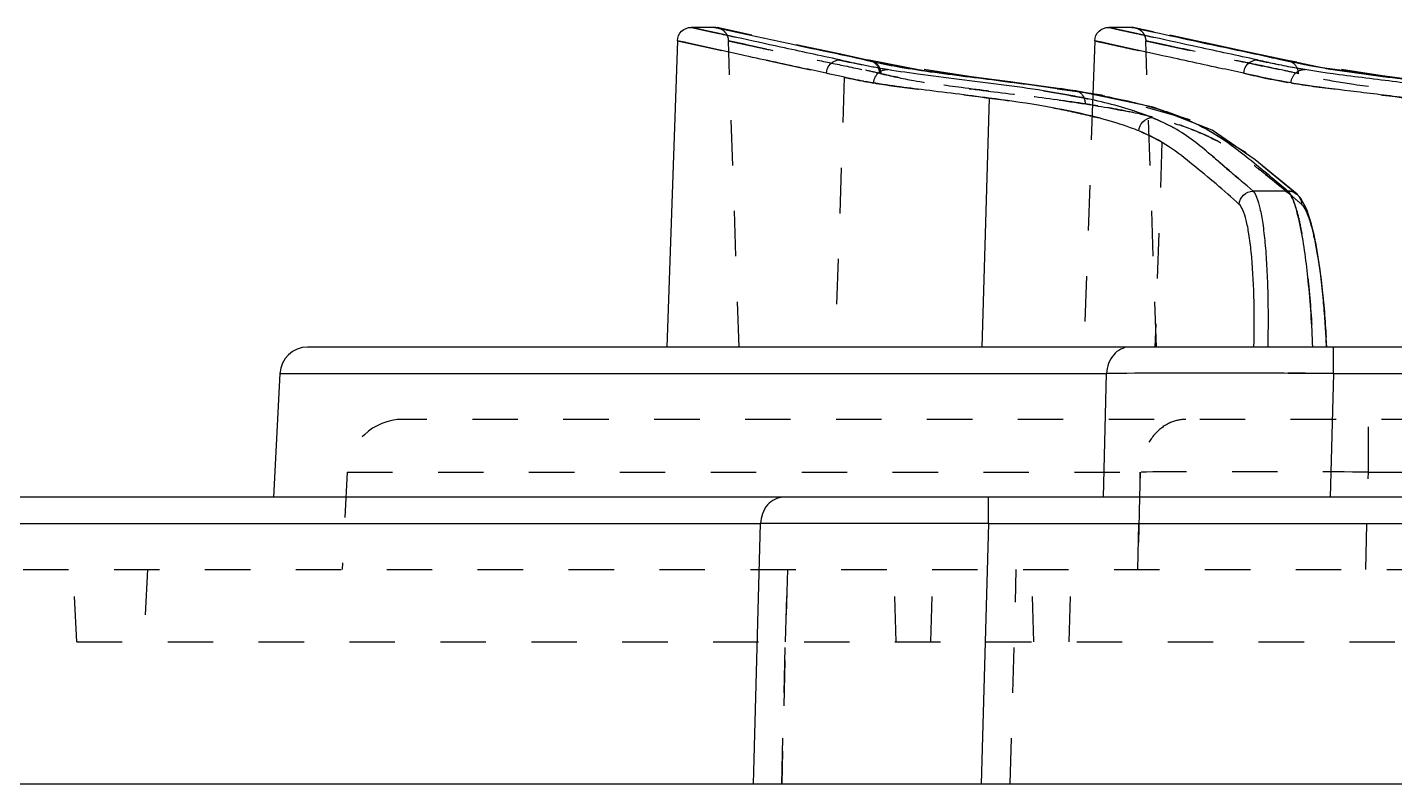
# Model space of a CAD drawing. Header units: millimetres. Extents: x -946 to 3963, y -10008 to 1396.
# Drawn here: x -163.92 to -114.78, y -150.87 to -123.67 of the extents above; entities that cross this region are included whole.
import ezdxf

# ---------------------------------------------------------------- set-up
doc = ezdxf.new("R2010")
doc.units = ezdxf.units.MM
doc.header["$LTSCALE"] = 16.335
doc.linetypes.add('HIDDEN', pattern=[0.2, 0.1, -0.1])
doc.layers.get('0').update_dxf_attribs({"linetype": 'CONTINUOUS'})
doc.layers.add('DEFAULT_2', color=8, linetype='HIDDEN')

msp = doc.modelspace()

# ---------------------------------------------------------------- linework, layer by layer
at = {"color": 7, "linetype": 'Continuous'}
for p, q in [((-139.222, -123.673), (-140.057, -123.673)), ((-139.919, -123.703), (-140.055, -123.673)), ((-139.563, -123.782), (-139.919, -123.703)), ((-139.052, -123.896), (-139.563, -123.782)), ((-139.22, -123.673), (-138.966, -123.729)), ((-138.966, -123.729), (-138.316, -123.87)), ((-124.222, -123.673), (-125.057, -123.673)), ((-124.919, -123.703), (-125.055, -123.673)), ((-124.563, -123.782), (-124.919, -123.703)), ((-124.052, -123.896), (-124.563, -123.782)), ((-123.996, -123.721), (-123.426, -123.845)), ((-140.556, -124.155), (-140.941, -135.172)), ((-140.303, -124.212), (-140.556, -124.155)), ((-140.002, -124.278), (-140.303, -124.212)), ((-138.261, -124.663), (-140.002, -124.278)), ((-138.434, -124.033), (-139.052, -123.896)), ((-125.556, -124.155), (-125.624, -126.086)), ((-125.302, -124.212), (-125.556, -124.155)), ((-125.003, -124.278), (-125.302, -124.212)), ((-123.264, -124.662), (-125.003, -124.278)), ((-123.434, -124.033), (-124.052, -123.896)), ((-133.611, -124.872), (-134.685, -124.642)), ((-117.379, -125.125), (-120.044, -124.565)), ((-133.668, -124.859), (-133.776, -124.849)), ((-133.661, -124.861), (-133.668, -124.859)), ((-133.611, -124.872), (-133.619, -124.871)), ((-118.611, -124.872), (-118.619, -124.871)), ((-111.263, -125.953), (-117.379, -125.125)), ((-126.263, -125.952), (-128.697, -125.619)), ((-129.347, -126.218), (-129.615, -135.172)), ((-126.263, -125.952), (-126.351, -125.949)), ((-123.453, -126.54), (-126.263, -125.952)), ((-126.262, -125.952), (-126.263, -125.952)), ((-121.343, -127.376), (-123.453, -126.54)), ((-119.794, -128.435), (-121.343, -127.376)), ((-118.289, -129.678), (-119.794, -128.435)), ((-118.616, -129.561), (-119.87, -129.561)), ((-118.297, -129.672), (-118.289, -129.678)), ((-117.222, -135.172), (-117.238, -134.837)), ((-90.072, -135.172), (-153.841, -135.172)), ((-116.98, -136.119), (-116.98, -135.172)), ((-154.841, -136.119), (-155.075, -140.572)), ((-154.841, -136.119), (-125.13, -136.119)), ((-125.246, -140.572), (-125.13, -136.119)), ((-116.98, -136.119), (-117.1, -140.572)), ((-116.98, -136.119), (-102.642, -136.119)), ((-79.541, -140.572), (-168.251, -140.572)), ((-129.381, -141.519), (-129.381, -140.572)), ((-169.249, -141.519), (-137.57, -141.519)), ((-137.817, -150.872), (-137.57, -141.519)), ((-129.381, -141.519), (-129.636, -150.872)), ((-129.381, -141.519), (-101.439, -141.519)), ((-169.738, -150.872), (312.413, -150.872))]:
    msp.add_line(p, q, dxfattribs=at)
for points in [[(-128.697, -125.619), (-131.774, -125.222), (-133.668, -124.859)], [(-117.823, -130.556), (-117.982, -130.123), (-118.178, -129.793), (-118.297, -129.671)], [(-117.238, -134.837), (-117.312, -133.748), (-117.413, -132.748), (-117.535, -131.871), (-117.674, -131.136), (-117.823, -130.556)]]:
    msp.add_lwpolyline(points, dxfattribs=at)
for centre, radius, start, end in [((-131.578, -116.307), 8.82, 255.5706, 256.1645), ((-127.217, -93.767), 31.784, 260.3519, 261.3773), ((-124.803, -78.101), 47.635, 261.3315, 261.9594), ((-112.032, -94.16), 31.423, 259.6168, 260.7318), ((-130.273, -106.353), 19.588, 259.4398, 259.6296), ((-132.026, -162.734), 37.22, 81.0746, 81.2285), ((-131.243, -157.832), 32.256, 79.2402, 81.0982), ((-153.843, -136.172), 1, 90, 177)]:
    msp.add_arc(centre, radius, start, end, dxfattribs=at)
for points, knots in [([(-140.556, -124.155), (-140.552, -124.031), (-140.441, -123.774), (-140.182, -123.673), (-140.057, -123.673)], [0, 0, 0, 0, 0.500003, 1, 1, 1, 1]), ([(-125.556, -124.155), (-125.552, -124.031), (-125.441, -123.774), (-125.182, -123.673), (-125.057, -123.673)], [0, 0, 0, 0, 0.500002, 1, 1, 1, 1]), ([(-124.222, -123.673), (-124.2, -123.673), (-124.125, -123.695), (-124.05, -123.709), (-123.996, -123.721)], [0, 0, 0, 0, 0.286029, 1, 1, 1, 1]), ([(-134.72, -124.844), (-135.428, -124.69), (-136.667, -124.425), (-137.905, -124.151), (-138.434, -124.033)], [0, 0, 0, 0, 0.571841, 1, 1, 1, 1]), ([(-138.316, -123.87), (-137.718, -123.999), (-136.696, -124.223), (-135.179, -124.545), (-134.259, -124.736), (-133.767, -124.849)], [0, 0, 0, 0, 0.394885, 0.674255, 1, 1, 1, 1]), ([(-119.72, -124.844), (-120.428, -124.69), (-121.667, -124.425), (-122.905, -124.151), (-123.434, -124.033)], [0, 0, 0, 0, 0.571841, 1, 1, 1, 1]), ([(-123.426, -123.845), (-122.891, -123.961), (-121.537, -124.261), (-120.179, -124.541), (-119.359, -124.723)], [0, 0, 0, 0, 0.394218, 1, 1, 1, 1]), ([(-135.204, -125.325), (-135.496, -125.262), (-136.516, -125.043), (-137.535, -124.823), (-138.261, -124.663)], [0, 0, 0, 0, 0.287222, 1, 1, 1, 1]), ([(-120.204, -125.325), (-120.497, -125.262), (-121.517, -125.043), (-122.538, -124.822), (-123.264, -124.662)], [0, 0, 0, 0, 0.287288, 1, 1, 1, 1]), ([(-119.359, -124.723), (-119.235, -124.75), (-118.682, -124.874), (-118.127, -124.99), (-117.695, -125.069)], [0, 0, 0, 0, 0.224688, 1, 1, 1, 1]), ([(-135.203, -125.325), (-135.197, -125.203), (-135.094, -124.956), (-134.848, -124.848), (-134.728, -124.844)], [0, 0, 0, 0, 0.505197, 1, 1, 1, 1]), ([(-133.163, -125.169), (-133.45, -125.119), (-133.972, -125.015), (-134.493, -124.901), (-134.728, -124.844)], [0, 0, 0, 0, 0.545272, 1, 1, 1, 1]), ([(-133.687, -124.871), (-133.607, -124.891), (-133.228, -124.979), (-132.845, -125.05), (-132.544, -125.102)], [0, 0, 0, 0, 0.212897, 1, 1, 1, 1]), ([(-127.401, -125.955), (-128.409, -125.797), (-129.915, -125.613), (-131.838, -125.37), (-132.748, -125.24), (-133.163, -125.169)], [0, 0, 0, 0, 0.526122, 0.782485, 1, 1, 1, 1]), ([(-131.466, -125.268), (-130.625, -125.387), (-128.917, -125.589), (-127.213, -125.825), (-126.35, -125.949)], [0, 0, 0, 0, 0.49344, 1, 1, 1, 1]), ([(-120.203, -125.325), (-120.197, -125.203), (-120.094, -124.956), (-119.848, -124.848), (-119.728, -124.844)], [0, 0, 0, 0, 0.505197, 1, 1, 1, 1]), ([(-112.401, -125.955), (-113.125, -125.841), (-114.582, -125.65), (-116.626, -125.402), (-118.159, -125.183), (-119.139, -124.978), (-119.541, -124.889), (-119.728, -124.844)], [0, 0, 0, 0, 0.296275, 0.594621, 0.833419, 0.922299, 1, 1, 1, 1]), ([(-117.093, -125.173), (-116.179, -125.323), (-114.26, -125.545), (-112.347, -125.809), (-111.35, -125.949)], [0, 0, 0, 0, 0.479102, 1, 1, 1, 1]), ([(-133.863, -125.609), (-133.988, -125.586), (-134.436, -125.498), (-134.881, -125.395), (-135.204, -125.325)], [0, 0, 0, 0, 0.277443, 1, 1, 1, 1]), ([(-129.347, -126.218), (-130.162, -126.111), (-131.648, -125.934), (-133.135, -125.742), (-133.799, -125.621)], [0, 0, 0, 0, 0.54877, 1, 1, 1, 1]), ([(-114.217, -126.235), (-114.856, -126.15), (-116.088, -125.999), (-117.761, -125.797), (-119.118, -125.572), (-119.876, -125.396), (-120.204, -125.325)], [0, 0, 0, 0, 0.319113, 0.614855, 0.834062, 1, 1, 1, 1]), ([(-127.073, -126.566), (-127.245, -126.534), (-128.001, -126.402), (-128.761, -126.295), (-129.347, -126.218)], [0, 0, 0, 0, 0.228517, 1, 1, 1, 1]), ([(-125.929, -126.218), (-126.043, -126.195), (-126.532, -126.098), (-127.024, -126.014), (-127.401, -125.955)], [0, 0, 0, 0, 0.233572, 1, 1, 1, 1]), ([(-123.5, -126.918), (-123.665, -126.852), (-124.456, -126.559), (-125.277, -126.353), (-125.929, -126.218)], [0, 0, 0, 0, 0.210947, 1, 1, 1, 1]), ([(-125.221, -126.143), (-125.1, -126.166), (-124.653, -126.255), (-124.207, -126.356), (-123.885, -126.44)], [0, 0, 0, 0, 0.269466, 1, 1, 1, 1]), ([(-125.305, -126.959), (-125.437, -126.924), (-126.022, -126.773), (-126.614, -126.651), (-127.073, -126.566)], [0, 0, 0, 0, 0.226893, 1, 1, 1, 1]), ([(-123.885, -126.44), (-123.775, -126.469), (-123.372, -126.579), (-122.973, -126.707), (-122.688, -126.813)], [0, 0, 0, 0, 0.272614, 1, 1, 1, 1]), ([(-123.973, -127.398), (-124.071, -127.358), (-124.508, -127.191), (-124.956, -127.054), (-125.305, -126.959)], [0, 0, 0, 0, 0.226129, 1, 1, 1, 1]), ([(-123.973, -127.398), (-123.966, -127.277), (-123.862, -127.033), (-123.619, -126.925), (-123.5, -126.918)], [0, 0, 0, 0, 0.50334, 1, 1, 1, 1]), ([(-119.87, -129.561), (-120.155, -129.315), (-120.646, -128.901), (-121.325, -128.31), (-121.934, -127.793), (-122.647, -127.303), (-123.196, -127.045), (-123.5, -126.918)], [0, 0, 0, 0, 0.250481, 0.426756, 0.59826, 0.781517, 1, 1, 1, 1]), ([(-122.688, -126.813), (-122.633, -126.833), (-122.425, -126.913), (-122.219, -127), (-122.069, -127.069)], [0, 0, 0, 0, 0.262783, 1, 1, 1, 1]), ([(-122.069, -127.069), (-121.72, -127.229), (-121.082, -127.582), (-120.226, -128.223), (-119.419, -128.88), (-118.883, -129.327), (-118.616, -129.561)], [0, 0, 0, 0, 0.269677, 0.509669, 0.750426, 1, 1, 1, 1]), ([(-120.364, -130.039), (-120.637, -129.788), (-121.186, -129.304), (-122.026, -128.622), (-122.903, -127.913), (-123.589, -127.554), (-123.973, -127.398)], [0, 0, 0, 0, 0.247702, 0.48834, 0.722886, 1, 1, 1, 1]), ([(-120.364, -130.039), (-120.357, -129.916), (-120.246, -129.667), (-119.993, -129.563), (-119.87, -129.561)], [0, 0, 0, 0, 0.500382, 1, 1, 1, 1]), ([(-119.87, -129.561), (-119.809, -129.622), (-119.713, -129.831), (-119.605, -130.221), (-119.509, -130.771), (-119.431, -131.46), (-119.373, -132.27), (-119.324, -133.521), (-119.327, -134.499), (-119.343, -135.172)], [0, 0, 0, 0, 0.045454, 0.117375, 0.215613, 0.338866, 0.483657, 0.644791, 1, 1, 1, 1]), ([(-118.616, -129.561), (-118.589, -129.561), (-118.475, -129.57), (-118.364, -129.617), (-118.297, -129.672)], [0, 0, 0, 0, 0.239023, 1, 1, 1, 1]), ([(-118.496, -129.733), (-118.505, -129.715), (-118.539, -129.653), (-118.58, -129.595), (-118.616, -129.561)], [0, 0, 0, 0, 0.294128, 1, 1, 1, 1]), ([(-119.837, -135.172), (-119.822, -134.557), (-119.819, -133.412), (-119.891, -132.053), (-120.004, -131.146), (-120.099, -130.644), (-120.208, -130.284), (-120.307, -130.096), (-120.365, -130.039)], [0, 0, 0, 0, 0.354393, 0.659709, 0.782674, 0.881183, 0.953296, 1, 1, 1, 1]), ([(-118.161, -130.863), (-118.206, -130.636), (-118.295, -130.252), (-118.421, -129.876), (-118.496, -129.733)], [0, 0, 0, 0, 0.589848, 1, 1, 1, 1]), ([(-117.721, -135.172), (-117.753, -134.375), (-117.85, -132.933), (-118.033, -131.498), (-118.161, -130.863)], [0, 0, 0, 0, 0.552156, 1, 1, 1, 1]), ([(-124.315, -135.172), (-124.524, -135.172), (-124.861, -135.354), (-125.073, -135.757), (-125.125, -135.999), (-125.13, -136.119)], [0, 0, 0, 0, 0.462006, 0.732267, 1, 1, 1, 1]), ([(-116.98, -136.119), (-117.768, -136.117), (-120.485, -136.112), (-123.202, -136.11), (-125.13, -136.119)], [0, 0, 0, 0, 0.290178, 1, 1, 1, 1]), ([(-136.751, -140.572), (-136.96, -140.572), (-137.299, -140.753), (-137.512, -141.157), (-137.565, -141.399), (-137.57, -141.519)], [0, 0, 0, 0, 0.462787, 0.732786, 1, 1, 1, 1]), ([(-129.381, -141.519), (-130.177, -141.517), (-132.907, -141.512), (-135.636, -141.51), (-137.57, -141.519)], [0, 0, 0, 0, 0.291583, 1, 1, 1, 1])]:
    msp.add_open_spline(points, degree=3, knots=knots, dxfattribs=at)
at = {"layer": 'DEFAULT_2', "color": 8, "linetype": 'HIDDEN'}
for p, q in [((-139.222, -123.673), (-139.121, -123.684)), ((-134.685, -124.642), (-139.121, -123.684)), ((-139.121, -123.684), (-139.12, -123.684)), ((-124.222, -123.673), (-124.121, -123.684)), ((-121.262, -124.305), (-124.121, -123.684)), ((-140.556, -124.155), (-134.566, -125.466)), ((-138.338, -135.172), (-138.723, -124.155)), ((-138.093, -124.293), (-138.723, -124.155)), ((-123.338, -135.172), (-123.723, -124.155)), ((-123.093, -124.293), (-123.723, -124.155)), ((-120.044, -124.565), (-121.791, -124.19)), ((-133.751, -125.227), (-133.798, -125.216)), ((-133.717, -124.86), (-133.767, -124.849)), ((-133.619, -124.871), (-133.668, -124.859)), ((-130.074, -125.447), (-133.618, -124.871)), ((-118.619, -124.871), (-118.722, -124.86)), ((-115.074, -125.447), (-118.618, -124.871)), ((-134.56, -125.466), (-134.885, -135.172)), ((-125.287, -126.118), (-130.074, -125.447)), ((-110.287, -126.118), (-115.074, -125.447)), ((-125.624, -126.086), (-125.941, -135.172)), ((-122.13, -126.996), (-125.287, -126.118)), ((-120.113, -128.189), (-122.13, -126.996)), ((-123.143, -127.806), (-123.396, -135.172)), ((-118.288, -129.679), (-120.113, -128.189)), ((-118.15, -129.83), (-118.3, -129.669)), ((-118.3, -129.669), (-118.289, -129.679)), ((-117.238, -134.837), (-117.246, -134.693)), ((141.207, -137.772), (-150.426, -137.772)), ((-115.723, -139.667), (-115.723, -137.772)), ((-152.424, -139.667), (-152.607, -143.172)), ((-152.424, -139.667), (-123.921, -139.667)), ((-124.013, -143.172), (-123.921, -139.667)), ((-123.921, -139.667), (-123.945, -140.572)), ((-115.819, -143.172), (-115.723, -139.667)), ((-115.723, -139.667), (-103.035, -139.667)), ((-123.945, -140.572), (-124.013, -143.172)), ((-167.336, -143.172), (243.857, -143.172)), ((-162.139, -145.772), (-162.276, -143.172)), ((-159.603, -143.172), (-159.739, -145.772)), ((-136.603, -143.172), (-136.807, -150.872)), ((-136.672, -145.772), (-136.603, -143.172)), ((-132.694, -145.772), (-132.764, -143.172)), ((-131.447, -145.772), (-131.376, -143.172)), ((-128.591, -150.872), (-128.379, -143.172)), ((-127.746, -145.772), (-127.818, -143.172)), ((-126.474, -145.772), (-126.401, -143.172)), ((-162.139, -145.772), (238.661, -145.772)), ((-136.807, -150.872), (-136.672, -145.772))]:
    msp.add_line(p, q, dxfattribs=at)
for points in [[(-117.767, -130.753), (-117.941, -130.218), (-118.15, -129.83)], [(-117.246, -134.693), (-117.336, -133.481), (-117.458, -132.396), (-117.604, -131.479), (-117.767, -130.753)]]:
    msp.add_lwpolyline(points, dxfattribs=at)
for centre, radius, start, end in [((-144.76, -175.763), 51.722, 77.124, 77.7097), ((-129.76, -175.763), 51.722, 77.124, 77.7097), ((-131.876, -165.162), 39.193, 80.5493, 81.5572), ((-118.606, -130.047), 0.486, 50.9735, 91.174), ((-190.135, -214.235), 110.792, 49.45919, 49.64972), ((-121.055, -1211.442), 1075.331, 89.782866, 90.217133), ((-150.426, -139.772), 2, 90, 177), ((-133.476, -1207.524), 1066.012, 89.779931, 90.220069)]:
    msp.add_arc(centre, radius, start, end, dxfattribs=at)
for points, knots in [([(-140.057, -123.673), (-140.044, -123.673), (-140.004, -123.683), (-139.921, -123.701), (-139.787, -123.733), (-139.597, -123.775), (-139.35, -123.829), (-138.956, -123.916), (-138.645, -123.986), (-138.434, -124.033)], [0, 0, 0, 0, 0.022915, 0.072628, 0.154239, 0.271686, 0.424406, 0.610696, 1, 1, 1, 1]), ([(-138.317, -123.87), (-138.357, -123.861), (-138.477, -123.835), (-138.662, -123.795), (-138.858, -123.752), (-139.01, -123.72), (-139.119, -123.694), (-139.185, -123.683), (-139.213, -123.673), (-139.221, -123.673)], [0, 0, 0, 0, 0.133411, 0.397804, 0.614299, 0.782876, 0.903426, 0.975838, 1, 1, 1, 1]), ([(-139.12, -123.684), (-139.056, -123.699), (-138.931, -123.75), (-138.836, -123.849), (-138.801, -123.906)], [0, 0, 0, 0, 0.496334, 1, 1, 1, 1]), ([(-125.057, -123.673), (-125.044, -123.673), (-125.004, -123.683), (-124.921, -123.701), (-124.787, -123.733), (-124.597, -123.775), (-124.35, -123.829), (-123.956, -123.916), (-123.645, -123.986), (-123.434, -124.033)], [0, 0, 0, 0, 0.022915, 0.072628, 0.154239, 0.271686, 0.424406, 0.610696, 1, 1, 1, 1]), ([(-123.426, -123.846), (-123.43, -123.845), (-123.513, -123.827), (-123.662, -123.795), (-123.858, -123.752), (-124.01, -123.72), (-124.119, -123.694), (-124.185, -123.683), (-124.213, -123.673), (-124.221, -123.673)], [0, 0, 0, 0, 0.01433, 0.315055, 0.561299, 0.75304, 0.890156, 0.972518, 1, 1, 1, 1]), ([(-124.119, -123.685), (-124.055, -123.699), (-123.93, -123.751), (-123.836, -123.849), (-123.801, -123.906)], [0, 0, 0, 0, 0.4964, 1, 1, 1, 1]), ([(-138.801, -123.906), (-138.789, -123.925), (-138.748, -124.003), (-138.725, -124.091), (-138.723, -124.155)], [0, 0, 0, 0, 0.261146, 1, 1, 1, 1]), ([(-138.723, -124.155), (-138.724, -124.156), (-138.709, -124.157), (-138.701, -124.161), (-138.669, -124.167), (-138.615, -124.18), (-138.514, -124.201), (-138.364, -124.234), (-138.171, -124.276), (-137.935, -124.327), (-137.657, -124.388), (-137.203, -124.486), (-136.532, -124.633), (-135.594, -124.837), (-134.492, -125.068), (-133.701, -125.235), (-133.285, -125.33)], [0, 0, 0, 0, 0.00099, 0.003961, 0.00891, 0.015838, 0.035625, 0.063315, 0.098899, 0.142331, 0.193519, 0.25237, 0.392721, 0.563985, 0.76971, 1, 1, 1, 1]), ([(-125.556, -124.155), (-125.556, -124.153), (-125.542, -124.162), (-125.526, -124.16), (-125.489, -124.171), (-125.442, -124.181), (-125.379, -124.195), (-125.27, -124.219), (-125.098, -124.257), (-124.851, -124.312), (-124.55, -124.379), (-124.195, -124.457), (-123.786, -124.547), (-123.469, -124.617), (-123.29, -124.656), (-123.264, -124.662)], [0, 0, 0, 0, 0.003015, 0.012053, 0.027102, 0.048152, 0.075191, 0.108208, 0.192133, 0.299837, 0.431233, 0.586232, 0.764744, 0.966697, 1, 1, 1, 1]), ([(-123.801, -123.906), (-123.789, -123.925), (-123.748, -124.003), (-123.725, -124.091), (-123.723, -124.155)], [0, 0, 0, 0, 0.261146, 1, 1, 1, 1]), ([(-123.723, -124.155), (-123.723, -124.154), (-123.717, -124.158), (-123.711, -124.157), (-123.696, -124.162), (-123.667, -124.167), (-123.616, -124.179), (-123.54, -124.195), (-123.441, -124.217), (-123.32, -124.243), (-123.178, -124.275), (-122.944, -124.325), (-122.599, -124.4), (-122.121, -124.504), (-121.559, -124.627), (-120.91, -124.768), (-120.168, -124.927), (-119.342, -125.099), (-118.447, -125.291), (-117.414, -125.533), (-116.109, -125.75), (-113.896, -126.027), (-112.108, -126.241), (-110.89, -126.429)], [0, 0, 0, 0, 0.000216, 0.000862, 0.00194, 0.003448, 0.007756, 0.013785, 0.021534, 0.031003, 0.042189, 0.055084, 0.085941, 0.123456, 0.167528, 0.21831, 0.276321, 0.342052, 0.412303, 0.487093, 0.585849, 0.716559, 1, 1, 1, 1]), ([(-118.751, -125.227), (-119.24, -125.12), (-120.136, -124.935), (-121.583, -124.622), (-122.54, -124.414), (-123.093, -124.293)], [0, 0, 0, 0, 0.338224, 0.617929, 1, 1, 1, 1]), ([(-122.069, -127.07), (-122.402, -126.917), (-123.462, -126.513), (-125.579, -126.04), (-128.427, -125.645), (-130.942, -125.354), (-132.72, -125.083), (-133.429, -124.937), (-133.722, -124.86)], [0, 0, 0, 0, 0.092163, 0.284996, 0.546134, 0.817521, 0.92366, 1, 1, 1, 1]), ([(-133.285, -125.33), (-133.287, -125.225), (-133.359, -125.006), (-133.557, -124.885), (-133.661, -124.861)], [0, 0, 0, 0, 0.497042, 1, 1, 1, 1]), ([(-133.235, -125.342), (-133.237, -125.236), (-133.31, -125.018), (-133.507, -124.896), (-133.611, -124.872)], [0, 0, 0, 0, 0.498303, 1, 1, 1, 1]), ([(-133.502, -125.673), (-133.494, -125.541), (-133.383, -125.281), (-133.112, -125.182), (-132.99, -125.192)], [0, 0, 0, 0, 0.517712, 1, 1, 1, 1]), ([(-107.069, -127.07), (-107.402, -126.917), (-108.462, -126.513), (-110.579, -126.04), (-113.427, -125.645), (-115.942, -125.354), (-117.72, -125.083), (-118.429, -124.937), (-118.722, -124.86)], [0, 0, 0, 0, 0.092163, 0.284996, 0.546134, 0.817521, 0.92366, 1, 1, 1, 1]), ([(-118.235, -125.342), (-118.237, -125.236), (-118.31, -125.018), (-118.507, -124.896), (-118.611, -124.872)], [0, 0, 0, 0, 0.498303, 1, 1, 1, 1]), ([(-118.502, -125.673), (-118.495, -125.541), (-118.383, -125.281), (-118.112, -125.182), (-117.99, -125.192)], [0, 0, 0, 0, 0.517704, 1, 1, 1, 1]), ([(-134.566, -125.466), (-134.486, -125.483), (-134.133, -125.559), (-133.778, -125.626), (-133.502, -125.673)], [0, 0, 0, 0, 0.225402, 1, 1, 1, 1]), ([(-133.502, -125.673), (-133.01, -125.755), (-131.934, -125.897), (-129.764, -126.16), (-127.656, -126.433), (-125.789, -126.825), (-124.482, -127.182), (-123.619, -127.525), (-123.145, -127.806)], [0, 0, 0, 0, 0.14096, 0.306444, 0.617097, 0.740671, 0.84441, 1, 1, 1, 1]), ([(-133.285, -125.33), (-132.879, -125.423), (-131.88, -125.641), (-130.134, -125.874), (-128.073, -126.125), (-126.614, -126.317), (-125.89, -126.429)], [0, 0, 0, 0, 0.167103, 0.409745, 0.706258, 1, 1, 1, 1]), ([(-126.121, -126.394), (-126.825, -126.289), (-128.236, -126.105), (-130.219, -125.863), (-131.891, -125.637), (-132.845, -125.431), (-133.235, -125.342)], [0, 0, 0, 0, 0.296877, 0.593154, 0.833367, 1, 1, 1, 1]), ([(-120.204, -125.325), (-119.945, -125.382), (-119.381, -125.51), (-118.813, -125.62), (-118.502, -125.673)], [0, 0, 0, 0, 0.456532, 1, 1, 1, 1]), ([(-118.502, -125.673), (-117.963, -125.763), (-116.787, -125.916), (-114.464, -126.196), (-112.683, -126.437), (-111.552, -126.668)], [0, 0, 0, 0, 0.233473, 0.506538, 1, 1, 1, 1]), ([(-127.402, -125.96), (-126.633, -126.08), (-125.302, -126.321), (-123.597, -126.83), (-122.386, -127.439), (-121.505, -128.137), (-120.707, -128.852), (-120.146, -129.309), (-119.87, -129.561)], [0, 0, 0, 0, 0.273262, 0.474979, 0.62312, 0.746102, 0.868599, 1, 1, 1, 1]), ([(-125.89, -126.429), (-125.89, -126.374), (-125.91, -126.261), (-126.003, -126.062), (-126.159, -125.969), (-126.262, -125.952)], [0, 0, 0, 0, 0.254962, 0.518241, 1, 1, 1, 1]), ([(-125.89, -126.429), (-125.28, -126.523), (-124.19, -126.717), (-122.747, -127.086), (-121.636, -127.499), (-120.776, -127.959), (-120.066, -128.452), (-119.187, -129.135), (-118.549, -129.674), (-118.122, -130.039)], [0, 0, 0, 0, 0.212173, 0.379534, 0.510803, 0.617781, 0.713474, 0.807001, 1, 1, 1, 1]), ([(-123.479, -126.903), (-123.624, -126.866), (-124.273, -126.71), (-124.929, -126.586), (-125.44, -126.501)], [0, 0, 0, 0, 0.223323, 1, 1, 1, 1]), ([(-118.413, -129.79), (-118.743, -129.51), (-119.238, -129.098), (-119.914, -128.571), (-120.436, -128.19), (-121.016, -127.826), (-122.009, -127.327), (-122.861, -127.06), (-123.479, -126.903)], [0, 0, 0, 0, 0.22015, 0.32765, 0.435591, 0.549179, 0.675438, 1, 1, 1, 1]), ([(-118.616, -129.561), (-118.551, -129.622), (-118.44, -129.829), (-118.306, -130.22), (-118.174, -130.769), (-118.05, -131.458), (-117.939, -132.268), (-117.809, -133.518), (-117.748, -134.498), (-117.721, -135.172)], [0, 0, 0, 0, 0.046583, 0.119384, 0.218138, 0.341505, 0.485984, 0.646465, 1, 1, 1, 1]), ([(-118.289, -129.678), (-118.262, -129.701), (-118.172, -129.802), (-118.123, -129.939), (-118.122, -130.039)], [0, 0, 0, 0, 0.258993, 1, 1, 1, 1]), ([(-118.289, -129.679), (-118.236, -129.724), (-118.152, -129.837), (-118.123, -129.974), (-118.122, -130.039)], [0, 0, 0, 0, 0.517696, 1, 1, 1, 1]), ([(-118.122, -130.039), (-118.06, -130.096), (-117.947, -130.283), (-117.812, -130.643), (-117.68, -131.145), (-117.502, -132.05), (-117.333, -133.407), (-117.255, -134.555), (-117.227, -135.172)], [0, 0, 0, 0, 0.048007, 0.121192, 0.220332, 0.343359, 0.647502, 1, 1, 1, 1]), ([(-117.888, -130.446), (-117.921, -130.36), (-117.984, -130.216), (-118.074, -130.083), (-118.122, -130.039)], [0, 0, 0, 0, 0.589272, 1, 1, 1, 1]), ([(-117.227, -135.172), (-117.25, -134.675), (-117.31, -133.726), (-117.452, -132.409), (-117.633, -131.327), (-117.791, -130.699), (-117.888, -130.446)], [0, 0, 0, 0, 0.312044, 0.59572, 0.830349, 1, 1, 1, 1]), ([(-122.282, -137.772), (-122.482, -137.772), (-122.916, -137.872), (-123.46, -138.305), (-123.818, -138.941), (-123.911, -139.427), (-123.921, -139.667)], [0, 0, 0, 0, 0.219033, 0.468561, 0.737653, 1, 1, 1, 1]), ([(-115.723, -139.667), (-117.262, -139.659), (-119.995, -139.651), (-122.728, -139.656), (-123.921, -139.667)], [0, 0, 0, 0, 0.563181, 1, 1, 1, 1])]:
    msp.add_open_spline(points, degree=3, knots=knots, dxfattribs=at)
for points in [[(-118.717, -124.86), (-118.931, -124.811), (-119.144, -124.764), (-119.358, -124.718)], [(-134.722, -124.852), (-134.147, -124.975), (-133.569, -125.084), (-132.99, -125.19)], [(-119.722, -124.852), (-119.147, -124.975), (-118.569, -125.084), (-117.99, -125.19)]]:
    msp.add_open_spline(points, degree=3, dxfattribs=at)

doc.saveas('drawing.dxf')
